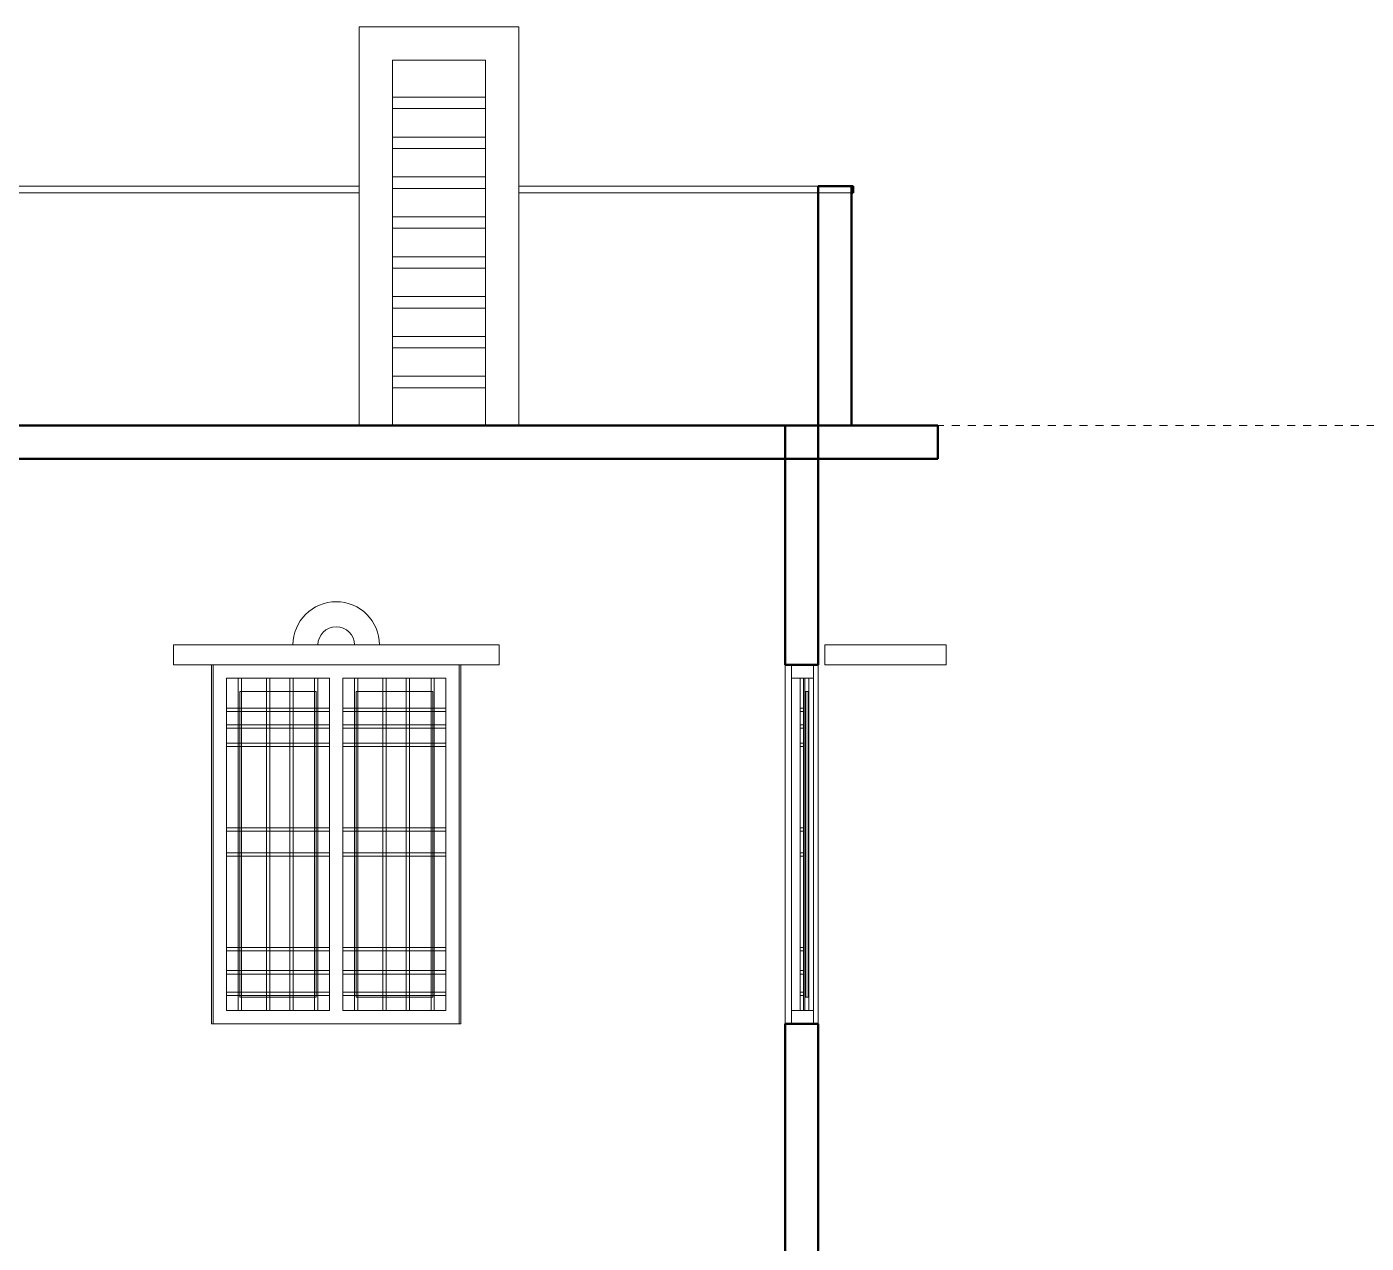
# Model space of a CAD drawing. Header units: feet. Extents: x -34 to 191, y -44 to 82.
# Drawn here: x 83.9 to 100.68, y 62.52 to 77.77 of the extents above; entities that cross this region are included whole.
import ezdxf

# ---------------------------------------------------------------- set-up
doc = ezdxf.new("R2010")
doc.units = ezdxf.units.FT
doc.header["$MEASUREMENT"] = 0
doc.linetypes.add('Grid Line 1_2_', pattern=[0.072917, 0.041667, -0.010417, 0.010417, -0.010417])
for name, color, linetype, lineweight in [('A-FLOR', 192, 'Continuous', 13), ('A-FLOR-LEVL', 51, 'Continuous', 9), ('A-GLAZ', 151, 'Continuous', 13), ('A-WALL', 113, 'Continuous', 13), ('I-WALL', 2, 'Continuous', 13), ('Q-CASE', 31, 'Continuous', 9)]:
    doc.layers.add(name, color=color, linetype=linetype, lineweight=lineweight)

# ---------------------------------------------------------------- blocks, each defined once
blk = doc.blocks.new('iron window 4_5 x 6_Recovery_ - iron window 4_5 x 6_Recovery_-V2-Section 1')
at = {"layer": 'A-GLAZ'}
for p, q in [((33.295, 20.75), (33.295, 20.5)), ((34.812, 20.75), (33.295, 20.75)), ((33.295, 20.75), (33.295, 20.75)), ((34.812, 20.5), (34.812, 20.75)), ((34.812, 20.75), (34.812, 20.75)), ((33.151, 20.5), (32.874, 20.5)), ((32.874, 20.5), (32.874, 16)), ((32.874, 20.5), (32.874, 20.5)), ((33.151, 16), (33.151, 20.5)), ((33.151, 20.5), (33.151, 20.5)), ((33.295, 20.5), (34.812, 20.5)), ((33.295, 20.5), (33.295, 20.5)), ((34.812, 20.5), (34.812, 20.5)), ((33.151, 20.333), (32.874, 20.333)), ((32.874, 20.333), (32.874, 16.167)), ((32.874, 20.333), (32.874, 20.333)), ((32.982, 20.333), (32.982, 16.167)), ((32.982, 20.333), (32.982, 20.333)), ((33.024, 20.333), (32.982, 20.333)), ((32.982, 20.333), (32.982, 16.167)), ((32.982, 20.333), (32.982, 20.333)), ((33.024, 20.333), (32.982, 20.333)), ((32.982, 20.333), (32.982, 16.167)), ((32.982, 20.333), (32.982, 20.333)), ((33.024, 20.333), (32.982, 20.333)), ((32.982, 20.333), (32.982, 16.167)), ((32.982, 20.333), (32.982, 20.333)), ((33.024, 20.333), (32.982, 20.333)), ((33.024, 20.333), (33.024, 16.167)), ((33.024, 20.333), (33.024, 20.333)), ((33.024, 20.333), (33.024, 16.167)), ((33.024, 20.333), (33.024, 20.333)), ((33.024, 20.333), (33.024, 16.167)), ((33.024, 20.333), (33.024, 20.333)), ((33.024, 20.333), (33.024, 16.167)), ((33.024, 20.333), (33.024, 20.333)), ((33.094, 20.333), (33.041, 20.333)), ((33.041, 20.333), (33.041, 20.333)), ((33.041, 20.333), (33.041, 16.167)), ((33.094, 20.333), (33.094, 16.167)), ((33.094, 20.333), (33.094, 20.333)), ((33.151, 20.333), (33.151, 20.333)), ((33.151, 20.333), (33.151, 16.167)), ((33.094, 20.167), (33.041, 20.167)), ((33.041, 20.167), (33.041, 16.333)), ((33.041, 20.167), (33.041, 20.167)), ((33.094, 20.167), (33.094, 20.167)), ((33.094, 20.167), (33.094, 16.333)), ((33.024, 19.958), (32.982, 19.958)), ((32.982, 19.958), (32.982, 19.917)), ((32.982, 19.958), (32.982, 19.958)), ((32.982, 19.917), (33.024, 19.917)), ((32.982, 19.917), (32.982, 19.917)), ((33.024, 19.917), (33.024, 19.958)), ((33.024, 19.958), (33.024, 19.958)), ((33.024, 19.917), (33.024, 19.917)), ((33.024, 19.75), (32.982, 19.75)), ((32.982, 19.75), (32.982, 19.708)), ((32.982, 19.75), (32.982, 19.75)), ((32.982, 19.708), (33.024, 19.708)), ((32.982, 19.708), (32.982, 19.708)), ((33.024, 19.708), (33.024, 19.75)), ((33.024, 19.75), (33.024, 19.75)), ((33.024, 19.708), (33.024, 19.708)), ((33.024, 19.521), (32.982, 19.521)), ((32.982, 19.521), (32.982, 19.479)), ((32.982, 19.521), (32.982, 19.521)), ((32.982, 19.479), (33.024, 19.479)), ((32.982, 19.479), (32.982, 19.479)), ((33.024, 19.479), (33.024, 19.521)), ((33.024, 19.521), (33.024, 19.521)), ((33.024, 19.479), (33.024, 19.479)), ((33.024, 18.458), (32.982, 18.458)), ((32.982, 18.458), (32.982, 18.417)), ((32.982, 18.458), (32.982, 18.458)), ((32.982, 18.417), (33.024, 18.417)), ((32.982, 18.417), (32.982, 18.417)), ((33.024, 18.417), (33.024, 18.458)), ((33.024, 18.458), (33.024, 18.458)), ((33.024, 18.417), (33.024, 18.417)), ((33.024, 18.146), (32.982, 18.146)), ((32.982, 18.146), (32.982, 18.104)), ((32.982, 18.146), (32.982, 18.146)), ((33.024, 18.104), (33.024, 18.146)), ((33.024, 18.146), (33.024, 18.146)), ((32.982, 18.104), (33.024, 18.104)), ((32.982, 18.104), (32.982, 18.104)), ((33.024, 18.104), (33.024, 18.104)), ((33.024, 16.958), (32.982, 16.958)), ((32.982, 16.958), (32.982, 16.917)), ((32.982, 16.958), (32.982, 16.958)), ((33.024, 16.917), (33.024, 16.958)), ((33.024, 16.958), (33.024, 16.958)), ((32.982, 16.917), (33.024, 16.917)), ((32.982, 16.917), (32.982, 16.917)), ((33.024, 16.917), (33.024, 16.917)), ((33.024, 16.667), (32.982, 16.667)), ((32.982, 16.667), (32.982, 16.625)), ((32.982, 16.667), (32.982, 16.667)), ((32.982, 16.625), (33.024, 16.625)), ((32.982, 16.625), (32.982, 16.625)), ((33.024, 16.625), (33.024, 16.667)), ((33.024, 16.667), (33.024, 16.667)), ((33.024, 16.625), (33.024, 16.625)), ((33.024, 16.396), (32.982, 16.396)), ((32.982, 16.396), (32.982, 16.354)), ((32.982, 16.396), (32.982, 16.396)), ((32.982, 16.354), (33.024, 16.354)), ((32.982, 16.354), (32.982, 16.354)), ((33.024, 16.354), (33.024, 16.396)), ((33.024, 16.396), (33.024, 16.396)), ((33.024, 16.354), (33.024, 16.354)), ((33.041, 16.333), (33.094, 16.333)), ((33.041, 16.333), (33.041, 16.333)), ((33.094, 16.333), (33.094, 16.333)), ((32.874, 16.167), (33.151, 16.167)), ((32.874, 16.167), (32.874, 16.167)), ((33.024, 16.167), (32.982, 16.167)), ((32.982, 16.167), (32.982, 16.167)), ((33.024, 16.167), (32.982, 16.167)), ((32.982, 16.167), (32.982, 16.167)), ((33.024, 16.167), (32.982, 16.167)), ((32.982, 16.167), (32.982, 16.167)), ((33.024, 16.167), (32.982, 16.167)), ((32.982, 16.167), (32.982, 16.167)), ((33.024, 16.167), (33.024, 16.167)), ((33.024, 16.167), (33.024, 16.167)), ((33.024, 16.167), (33.024, 16.167)), ((33.024, 16.167), (33.024, 16.167)), ((33.041, 16.167), (33.094, 16.167)), ((33.041, 16.167), (33.041, 16.167)), ((33.094, 16.167), (33.094, 16.167)), ((33.151, 16.167), (33.151, 16.167)), ((32.874, 16), (33.151, 16)), ((32.874, 16), (32.874, 16)), ((33.151, 16), (33.151, 16))]:
    blk.add_line(p, q, dxfattribs=at)
at = {"layer": 'A-GLAZ', "lineweight": 9}
for p, q in [((33.083, 20.167), (33.057, 20.167)), ((33.057, 20.167), (33.057, 20.167)), ((33.057, 20.167), (33.057, 16.333)), ((33.083, 20.167), (33.083, 16.333)), ((33.083, 20.167), (33.083, 20.167)), ((33.057, 16.333), (33.083, 16.333)), ((33.057, 16.333), (33.057, 16.333)), ((33.083, 16.333), (33.083, 16.333))]:
    blk.add_line(p, q, dxfattribs=at)
blk = doc.blocks.new('iron window 4_5 x 3 - iron window 4_5 x 3-197920-Section 1')
at = {"layer": 'A-GLAZ'}
for p, q in [((14.67, 10.25), (10.587, 10.25)), ((10.587, 10.25), (10.587, 10)), ((10.587, 10), (10.587, 10.25)), ((10.587, 10.25), (14.67, 10.25)), ((10.587, 10.25), (10.587, 10.25)), ((12.398, 10.25), (12.085, 10.25)), ((12.085, 10.25), (12.398, 10.25)), ((12.085, 10.25), (12.085, 10.25)), ((12.398, 10.25), (12.398, 10.25)), ((13.168, 10.25), (12.856, 10.25)), ((12.856, 10.25), (13.168, 10.25)), ((12.856, 10.25), (12.856, 10.25)), ((13.168, 10.25), (13.168, 10.25)), ((14.67, 10), (14.67, 10.25)), ((14.67, 10.25), (14.67, 10)), ((14.67, 10.25), (14.67, 10.25)), ((10.587, 10), (14.67, 10)), ((14.67, 10), (10.587, 10)), ((10.587, 10), (10.587, 10)), ((11.087, 5.5), (11.087, 10)), ((11.087, 10), (14.17, 10)), ((14.17, 10), (11.087, 10)), ((11.087, 5.5), (11.087, 10)), ((11.087, 10), (11.087, 10)), ((14.17, 10), (14.17, 5.5)), ((14.17, 10), (14.17, 10)), ((14.17, 10), (14.17, 5.5)), ((14.67, 10), (14.67, 10)), ((11.253, 5.667), (11.253, 9.833)), ((11.253, 9.833), (12.545, 9.833)), ((12.545, 9.833), (11.253, 9.833)), ((11.253, 5.667), (11.253, 9.833)), ((11.253, 9.833), (11.253, 9.833)), ((12.545, 9.833), (11.253, 9.833)), ((11.253, 9.833), (11.253, 5.667)), ((11.253, 9.833), (11.253, 9.833)), ((11.253, 9.833), (11.253, 5.667)), ((11.253, 9.833), (12.545, 9.833)), ((11.399, 9.833), (11.399, 5.667)), ((11.399, 5.667), (11.399, 9.833)), ((11.399, 9.833), (11.441, 9.833)), ((11.399, 9.833), (11.399, 9.833)), ((11.441, 9.833), (11.399, 9.833)), ((11.441, 9.833), (11.441, 5.667)), ((11.441, 9.833), (11.441, 5.667)), ((11.441, 9.833), (11.441, 9.833)), ((11.753, 9.833), (11.753, 5.667)), ((11.753, 5.667), (11.753, 9.833)), ((11.753, 9.833), (11.795, 9.833)), ((11.753, 9.833), (11.753, 9.833)), ((11.795, 9.833), (11.753, 9.833)), ((11.795, 9.833), (11.795, 5.667)), ((11.795, 9.833), (11.795, 5.667)), ((11.795, 9.833), (11.795, 9.833)), ((12.045, 9.833), (12.045, 5.667)), ((12.045, 5.667), (12.045, 9.833)), ((12.045, 9.833), (12.087, 9.833)), ((12.045, 9.833), (12.045, 9.833)), ((12.087, 9.833), (12.045, 9.833)), ((12.087, 9.833), (12.087, 5.667)), ((12.087, 9.833), (12.087, 5.667)), ((12.087, 9.833), (12.087, 9.833)), ((12.357, 9.833), (12.357, 5.667)), ((12.357, 5.667), (12.357, 9.833)), ((12.357, 9.833), (12.399, 9.833)), ((12.357, 9.833), (12.357, 9.833)), ((12.399, 9.833), (12.357, 9.833)), ((12.399, 9.833), (12.399, 5.667)), ((12.399, 9.833), (12.399, 5.667)), ((12.399, 9.833), (12.399, 9.833)), ((12.545, 9.833), (12.545, 5.667)), ((12.545, 9.833), (12.545, 9.833)), ((12.545, 9.833), (12.545, 5.667)), ((12.545, 5.667), (12.545, 9.833)), ((12.545, 5.667), (12.545, 9.833)), ((12.545, 9.833), (12.545, 9.833)), ((12.712, 5.667), (12.712, 9.833)), ((12.712, 9.833), (14.003, 9.833)), ((14.003, 9.833), (12.712, 9.833)), ((12.712, 5.667), (12.712, 9.833)), ((12.712, 9.833), (12.712, 9.833)), ((14.003, 9.833), (12.712, 9.833)), ((12.712, 9.833), (12.712, 5.667)), ((12.712, 9.833), (12.712, 9.833)), ((12.712, 9.833), (12.712, 5.667)), ((12.712, 9.833), (14.003, 9.833)), ((12.857, 9.833), (12.857, 5.667)), ((12.857, 5.667), (12.857, 9.833)), ((12.857, 9.833), (12.899, 9.833)), ((12.857, 9.833), (12.857, 9.833)), ((12.899, 9.833), (12.857, 9.833)), ((12.899, 9.833), (12.899, 5.667)), ((12.899, 9.833), (12.899, 5.667)), ((12.899, 9.833), (12.899, 9.833)), ((13.212, 9.833), (13.212, 5.667)), ((13.212, 5.667), (13.212, 9.833)), ((13.212, 9.833), (13.253, 9.833)), ((13.212, 9.833), (13.212, 9.833)), ((13.253, 9.833), (13.212, 9.833)), ((13.253, 9.833), (13.253, 5.667)), ((13.253, 9.833), (13.253, 5.667)), ((13.253, 9.833), (13.253, 9.833)), ((13.503, 9.833), (13.503, 5.667)), ((13.503, 5.667), (13.503, 9.833)), ((13.503, 9.833), (13.545, 9.833)), ((13.503, 9.833), (13.503, 9.833)), ((13.545, 9.833), (13.503, 9.833)), ((13.545, 9.833), (13.545, 5.667)), ((13.545, 9.833), (13.545, 5.667)), ((13.545, 9.833), (13.545, 9.833)), ((13.816, 9.833), (13.816, 5.667)), ((13.816, 5.667), (13.816, 9.833)), ((13.816, 9.833), (13.857, 9.833)), ((13.816, 9.833), (13.816, 9.833)), ((13.857, 9.833), (13.816, 9.833)), ((13.857, 9.833), (13.857, 5.667)), ((13.857, 9.833), (13.857, 5.667)), ((13.857, 9.833), (13.857, 9.833)), ((14.003, 9.833), (14.003, 5.667)), ((14.003, 9.833), (14.003, 9.833)), ((14.003, 9.833), (14.003, 5.667)), ((14.003, 5.667), (14.003, 9.833)), ((14.003, 5.667), (14.003, 9.833)), ((14.003, 9.833), (14.003, 9.833)), ((12.378, 9.667), (11.42, 9.667)), ((11.42, 9.667), (11.42, 5.833)), ((11.42, 9.667), (11.42, 9.667)), ((11.42, 9.667), (11.42, 5.833)), ((11.42, 9.667), (12.378, 9.667)), ((12.378, 5.833), (12.378, 9.667)), ((12.378, 5.833), (12.378, 9.667)), ((12.378, 9.667), (12.378, 9.667)), ((13.837, 9.667), (12.878, 9.667)), ((12.878, 9.667), (12.878, 5.833)), ((12.878, 9.667), (12.878, 9.667)), ((12.878, 9.667), (12.878, 5.833)), ((12.878, 9.667), (13.837, 9.667)), ((13.837, 5.833), (13.837, 9.667)), ((13.837, 5.833), (13.837, 9.667)), ((13.837, 9.667), (13.837, 9.667)), ((11.253, 9.458), (11.253, 9.417)), ((11.253, 9.417), (11.253, 9.458)), ((11.253, 9.458), (11.253, 9.458)), ((12.545, 9.458), (11.253, 9.458)), ((11.253, 9.458), (12.545, 9.458)), ((11.253, 9.417), (11.253, 9.417)), ((11.253, 9.417), (12.545, 9.417)), ((11.253, 9.417), (12.545, 9.417)), ((12.545, 9.417), (12.545, 9.458)), ((12.545, 9.458), (12.545, 9.458)), ((12.545, 9.458), (12.545, 9.417)), ((12.545, 9.417), (12.545, 9.417)), ((12.712, 9.458), (12.712, 9.417)), ((12.712, 9.417), (12.712, 9.458)), ((12.712, 9.458), (12.712, 9.458)), ((14.003, 9.458), (12.712, 9.458)), ((12.712, 9.458), (14.003, 9.458)), ((12.712, 9.417), (12.712, 9.417)), ((12.712, 9.417), (14.003, 9.417)), ((12.712, 9.417), (14.003, 9.417)), ((14.003, 9.417), (14.003, 9.458)), ((14.003, 9.458), (14.003, 9.458)), ((14.003, 9.458), (14.003, 9.417)), ((14.003, 9.417), (14.003, 9.417)), ((11.253, 9.25), (11.253, 9.208)), ((11.253, 9.208), (11.253, 9.25)), ((11.253, 9.25), (11.253, 9.25)), ((12.545, 9.25), (11.253, 9.25)), ((11.253, 9.25), (12.545, 9.25)), ((12.545, 9.208), (12.545, 9.25)), ((12.545, 9.25), (12.545, 9.25)), ((12.545, 9.25), (12.545, 9.208)), ((12.712, 9.25), (12.712, 9.208)), ((12.712, 9.208), (12.712, 9.25)), ((12.712, 9.25), (12.712, 9.25)), ((14.003, 9.25), (12.712, 9.25)), ((12.712, 9.25), (14.003, 9.25)), ((14.003, 9.208), (14.003, 9.25)), ((14.003, 9.25), (14.003, 9.25)), ((14.003, 9.25), (14.003, 9.208)), ((11.253, 9.208), (11.253, 9.208)), ((11.253, 9.208), (12.545, 9.208)), ((11.253, 9.208), (12.545, 9.208)), ((12.545, 9.208), (12.545, 9.208)), ((12.712, 9.208), (12.712, 9.208)), ((12.712, 9.208), (14.003, 9.208)), ((12.712, 9.208), (14.003, 9.208)), ((14.003, 9.208), (14.003, 9.208)), ((11.253, 9.021), (11.253, 8.979)), ((11.253, 8.979), (11.253, 9.021)), ((11.253, 9.021), (11.253, 9.021)), ((12.545, 9.021), (11.253, 9.021)), ((11.253, 9.021), (12.545, 9.021)), ((11.253, 8.979), (11.253, 8.979)), ((11.253, 8.979), (12.545, 8.979)), ((11.253, 8.979), (12.545, 8.979)), ((12.545, 8.979), (12.545, 9.021)), ((12.545, 9.021), (12.545, 9.021)), ((12.545, 9.021), (12.545, 8.979)), ((12.545, 8.979), (12.545, 8.979)), ((12.712, 9.021), (12.712, 8.979)), ((12.712, 8.979), (12.712, 9.021)), ((12.712, 9.021), (12.712, 9.021)), ((14.003, 9.021), (12.712, 9.021)), ((12.712, 9.021), (14.003, 9.021)), ((12.712, 8.979), (12.712, 8.979)), ((12.712, 8.979), (14.003, 8.979)), ((12.712, 8.979), (14.003, 8.979)), ((14.003, 8.979), (14.003, 9.021)), ((14.003, 9.021), (14.003, 9.021)), ((14.003, 9.021), (14.003, 8.979)), ((14.003, 8.979), (14.003, 8.979)), ((11.253, 7.958), (11.253, 7.917)), ((11.253, 7.917), (11.253, 7.958)), ((11.253, 7.958), (11.253, 7.958)), ((12.545, 7.958), (11.253, 7.958)), ((11.253, 7.958), (12.545, 7.958)), ((11.253, 7.917), (11.253, 7.917)), ((11.253, 7.917), (12.545, 7.917)), ((11.253, 7.917), (12.545, 7.917)), ((12.545, 7.917), (12.545, 7.958)), ((12.545, 7.958), (12.545, 7.958)), ((12.545, 7.958), (12.545, 7.917)), ((12.545, 7.917), (12.545, 7.917)), ((12.712, 7.958), (12.712, 7.917)), ((12.712, 7.917), (12.712, 7.958)), ((12.712, 7.958), (12.712, 7.958)), ((14.003, 7.958), (12.712, 7.958)), ((12.712, 7.958), (14.003, 7.958)), ((12.712, 7.917), (12.712, 7.917)), ((12.712, 7.917), (14.003, 7.917)), ((12.712, 7.917), (14.003, 7.917)), ((14.003, 7.917), (14.003, 7.958)), ((14.003, 7.958), (14.003, 7.958)), ((14.003, 7.958), (14.003, 7.917)), ((14.003, 7.917), (14.003, 7.917)), ((11.253, 7.646), (11.253, 7.604)), ((11.253, 7.604), (11.253, 7.646)), ((11.253, 7.646), (11.253, 7.646)), ((12.545, 7.646), (11.253, 7.646)), ((11.253, 7.646), (12.545, 7.646)), ((11.253, 7.604), (11.253, 7.604)), ((11.253, 7.604), (12.545, 7.604)), ((11.253, 7.604), (12.545, 7.604)), ((12.545, 7.604), (12.545, 7.646)), ((12.545, 7.646), (12.545, 7.646)), ((12.545, 7.646), (12.545, 7.604)), ((12.545, 7.604), (12.545, 7.604)), ((12.712, 7.646), (12.712, 7.604)), ((12.712, 7.604), (12.712, 7.646)), ((12.712, 7.646), (12.712, 7.646)), ((14.003, 7.646), (12.712, 7.646)), ((12.712, 7.646), (14.003, 7.646)), ((12.712, 7.604), (12.712, 7.604)), ((12.712, 7.604), (14.003, 7.604)), ((12.712, 7.604), (14.003, 7.604)), ((14.003, 7.604), (14.003, 7.646)), ((14.003, 7.646), (14.003, 7.646)), ((14.003, 7.646), (14.003, 7.604)), ((14.003, 7.604), (14.003, 7.604)), ((11.253, 6.458), (11.253, 6.417)), ((11.253, 6.417), (11.253, 6.458)), ((11.253, 6.458), (11.253, 6.458)), ((12.545, 6.458), (11.253, 6.458)), ((11.253, 6.458), (12.545, 6.458)), ((11.253, 6.417), (11.253, 6.417)), ((11.253, 6.417), (12.545, 6.417)), ((11.253, 6.417), (12.545, 6.417)), ((12.545, 6.417), (12.545, 6.458)), ((12.545, 6.458), (12.545, 6.458)), ((12.545, 6.458), (12.545, 6.417)), ((12.545, 6.417), (12.545, 6.417)), ((12.712, 6.458), (12.712, 6.417)), ((12.712, 6.417), (12.712, 6.458)), ((12.712, 6.458), (12.712, 6.458)), ((14.003, 6.458), (12.712, 6.458)), ((12.712, 6.458), (14.003, 6.458)), ((12.712, 6.417), (12.712, 6.417)), ((12.712, 6.417), (14.003, 6.417)), ((12.712, 6.417), (14.003, 6.417)), ((14.003, 6.417), (14.003, 6.458)), ((14.003, 6.458), (14.003, 6.458)), ((14.003, 6.458), (14.003, 6.417)), ((14.003, 6.417), (14.003, 6.417)), ((11.253, 6.167), (11.253, 6.125)), ((11.253, 6.125), (11.253, 6.167)), ((11.253, 6.167), (11.253, 6.167)), ((12.545, 6.167), (11.253, 6.167)), ((11.253, 6.167), (12.545, 6.167)), ((11.253, 6.125), (11.253, 6.125)), ((11.253, 6.125), (12.545, 6.125)), ((11.253, 6.125), (12.545, 6.125)), ((12.545, 6.125), (12.545, 6.167)), ((12.545, 6.167), (12.545, 6.167)), ((12.545, 6.167), (12.545, 6.125)), ((12.545, 6.125), (12.545, 6.125)), ((12.712, 6.167), (12.712, 6.125)), ((12.712, 6.125), (12.712, 6.167)), ((12.712, 6.167), (12.712, 6.167)), ((14.003, 6.167), (12.712, 6.167)), ((12.712, 6.167), (14.003, 6.167)), ((12.712, 6.125), (12.712, 6.125)), ((12.712, 6.125), (14.003, 6.125)), ((12.712, 6.125), (14.003, 6.125)), ((14.003, 6.125), (14.003, 6.167)), ((14.003, 6.167), (14.003, 6.167)), ((14.003, 6.167), (14.003, 6.125)), ((14.003, 6.125), (14.003, 6.125)), ((11.253, 5.896), (11.253, 5.854)), ((11.253, 5.854), (11.253, 5.896)), ((11.253, 5.896), (11.253, 5.896)), ((12.545, 5.896), (11.253, 5.896)), ((11.253, 5.896), (12.545, 5.896)), ((12.545, 5.854), (12.545, 5.896)), ((12.545, 5.896), (12.545, 5.896)), ((12.545, 5.896), (12.545, 5.854)), ((12.712, 5.896), (12.712, 5.854)), ((12.712, 5.854), (12.712, 5.896)), ((12.712, 5.896), (12.712, 5.896)), ((14.003, 5.896), (12.712, 5.896)), ((12.712, 5.896), (14.003, 5.896)), ((14.003, 5.854), (14.003, 5.896)), ((14.003, 5.896), (14.003, 5.896)), ((14.003, 5.896), (14.003, 5.854)), ((11.253, 5.854), (11.253, 5.854)), ((11.253, 5.854), (12.545, 5.854)), ((11.253, 5.854), (12.545, 5.854)), ((11.42, 5.833), (12.378, 5.833)), ((11.42, 5.833), (11.42, 5.833)), ((11.42, 5.833), (12.378, 5.833)), ((12.378, 5.833), (12.378, 5.833)), ((12.545, 5.854), (12.545, 5.854)), ((12.712, 5.854), (12.712, 5.854)), ((12.712, 5.854), (14.003, 5.854)), ((12.712, 5.854), (14.003, 5.854)), ((12.878, 5.833), (13.837, 5.833)), ((12.878, 5.833), (12.878, 5.833)), ((12.878, 5.833), (13.837, 5.833)), ((13.837, 5.833), (13.837, 5.833)), ((14.003, 5.854), (14.003, 5.854)), ((12.545, 5.667), (11.253, 5.667)), ((11.253, 5.667), (11.253, 5.667)), ((12.545, 5.667), (11.253, 5.667)), ((11.253, 5.667), (12.545, 5.667)), ((11.253, 5.667), (11.253, 5.667)), ((11.253, 5.667), (12.545, 5.667)), ((11.399, 5.667), (11.441, 5.667)), ((11.441, 5.667), (11.399, 5.667)), ((11.399, 5.667), (11.399, 5.667)), ((11.441, 5.667), (11.441, 5.667)), ((11.753, 5.667), (11.795, 5.667)), ((11.795, 5.667), (11.753, 5.667)), ((11.753, 5.667), (11.753, 5.667)), ((11.795, 5.667), (11.795, 5.667)), ((12.045, 5.667), (12.087, 5.667)), ((12.087, 5.667), (12.045, 5.667)), ((12.045, 5.667), (12.045, 5.667)), ((12.087, 5.667), (12.087, 5.667)), ((12.357, 5.667), (12.399, 5.667)), ((12.399, 5.667), (12.357, 5.667)), ((12.357, 5.667), (12.357, 5.667)), ((12.399, 5.667), (12.399, 5.667)), ((12.545, 5.667), (12.545, 5.667)), ((12.545, 5.667), (12.545, 5.667)), ((14.003, 5.667), (12.712, 5.667)), ((12.712, 5.667), (12.712, 5.667)), ((14.003, 5.667), (12.712, 5.667)), ((12.712, 5.667), (14.003, 5.667)), ((12.712, 5.667), (12.712, 5.667)), ((12.712, 5.667), (14.003, 5.667)), ((12.857, 5.667), (12.899, 5.667)), ((12.899, 5.667), (12.857, 5.667)), ((12.857, 5.667), (12.857, 5.667)), ((12.899, 5.667), (12.899, 5.667)), ((13.212, 5.667), (13.253, 5.667)), ((13.253, 5.667), (13.212, 5.667)), ((13.212, 5.667), (13.212, 5.667)), ((13.253, 5.667), (13.253, 5.667)), ((13.503, 5.667), (13.545, 5.667)), ((13.545, 5.667), (13.503, 5.667)), ((13.503, 5.667), (13.503, 5.667)), ((13.545, 5.667), (13.545, 5.667)), ((13.816, 5.667), (13.857, 5.667)), ((13.857, 5.667), (13.816, 5.667)), ((13.816, 5.667), (13.816, 5.667)), ((13.857, 5.667), (13.857, 5.667)), ((14.003, 5.667), (14.003, 5.667)), ((14.003, 5.667), (14.003, 5.667)), ((14.17, 5.5), (11.087, 5.5)), ((11.087, 5.5), (11.087, 5.5)), ((14.17, 5.5), (11.087, 5.5)), ((14.17, 5.5), (14.17, 5.5))]:
    blk.add_line(p, q, dxfattribs=at)
at = {"layer": 'A-GLAZ', "lineweight": 9}
for p, q in [((11.42, 5.833), (11.42, 9.667)), ((11.42, 9.667), (12.378, 9.667)), ((12.378, 9.667), (11.42, 9.667)), ((11.42, 5.833), (11.42, 9.667)), ((11.42, 9.667), (11.42, 9.667)), ((12.378, 9.667), (12.378, 5.833)), ((12.378, 9.667), (12.378, 9.667)), ((12.378, 9.667), (12.378, 5.833)), ((12.878, 5.833), (12.878, 9.667)), ((12.878, 9.667), (13.837, 9.667)), ((13.837, 9.667), (12.878, 9.667)), ((12.878, 5.833), (12.878, 9.667)), ((12.878, 9.667), (12.878, 9.667)), ((13.837, 9.667), (13.837, 5.833)), ((13.837, 9.667), (13.837, 9.667)), ((13.837, 9.667), (13.837, 5.833)), ((12.378, 5.833), (11.42, 5.833)), ((11.42, 5.833), (11.42, 5.833)), ((12.378, 5.833), (11.42, 5.833)), ((12.378, 5.833), (12.378, 5.833)), ((13.837, 5.833), (12.878, 5.833)), ((12.878, 5.833), (12.878, 5.833)), ((13.837, 5.833), (12.878, 5.833)), ((13.837, 5.833), (13.837, 5.833))]:
    blk.add_line(p, q, dxfattribs=at)
at = {"layer": 'A-GLAZ'}
for radius, start in [(0.542, 0), (0.542, 360), (0.229, 360), (0.229, 360)]:
    blk.add_arc((12.627, 10.25), radius, start, 180, dxfattribs=at)
blk = doc.blocks.new('Casework 20 - Casework 14-238578-Section 1')
at = {"layer": 'Q-CASE'}
for p, q in [((27.457, 23.5), (27.457, 28.5)), ((27.457, 28.5), (29.457, 28.5)), ((29.457, 28.5), (27.457, 28.5)), ((27.457, 28.5), (27.457, 23.5)), ((27.457, 28.5), (27.457, 28.5)), ((29.457, 28.5), (29.457, 23.5)), ((29.457, 23.5), (29.457, 28.5)), ((29.457, 28.5), (29.457, 28.5)), ((29.04, 28.083), (27.873, 28.083)), ((27.873, 28.083), (27.873, 23.5)), ((27.873, 23.5), (27.873, 28.083)), ((27.873, 28.083), (29.04, 28.083)), ((27.873, 28.083), (27.873, 28.083)), ((29.04, 23.5), (29.04, 28.083)), ((29.04, 28.083), (29.04, 23.5)), ((29.04, 28.083), (29.04, 28.083)), ((27.873, 27.618), (29.04, 27.618)), ((27.873, 27.474), (27.873, 27.618)), ((27.873, 27.618), (27.873, 27.474)), ((29.04, 27.618), (27.873, 27.618)), ((27.873, 27.618), (27.873, 27.618)), ((29.04, 27.618), (29.04, 27.474)), ((29.04, 27.474), (29.04, 27.618)), ((29.04, 27.618), (29.04, 27.618)), ((29.04, 27.474), (27.873, 27.474)), ((27.873, 27.474), (29.04, 27.474)), ((27.873, 27.474), (27.873, 27.474)), ((29.04, 27.474), (29.04, 27.474)), ((27.873, 27.118), (29.04, 27.118)), ((27.873, 26.974), (27.873, 27.118)), ((27.873, 27.118), (27.873, 26.974)), ((29.04, 27.118), (27.873, 27.118)), ((27.873, 27.118), (27.873, 27.118)), ((29.04, 27.118), (29.04, 26.974)), ((29.04, 26.974), (29.04, 27.118)), ((29.04, 27.118), (29.04, 27.118)), ((29.04, 26.974), (27.873, 26.974)), ((27.873, 26.974), (29.04, 26.974)), ((27.873, 26.974), (27.873, 26.974)), ((29.04, 26.974), (29.04, 26.974)), ((27.873, 26.618), (29.04, 26.618)), ((27.873, 26.474), (27.873, 26.618)), ((27.873, 26.618), (27.873, 26.474)), ((29.04, 26.618), (27.873, 26.618)), ((27.873, 26.618), (27.873, 26.618)), ((29.04, 26.618), (29.04, 26.474)), ((29.04, 26.474), (29.04, 26.618)), ((29.04, 26.618), (29.04, 26.618)), ((29.04, 26.474), (27.873, 26.474)), ((27.873, 26.474), (29.04, 26.474)), ((27.873, 26.474), (27.873, 26.474)), ((29.04, 26.474), (29.04, 26.474)), ((27.873, 26.118), (29.04, 26.118)), ((27.873, 25.974), (27.873, 26.118)), ((27.873, 26.118), (27.873, 25.974)), ((29.04, 26.118), (27.873, 26.118)), ((27.873, 26.118), (27.873, 26.118)), ((29.04, 26.118), (29.04, 25.974)), ((29.04, 25.974), (29.04, 26.118)), ((29.04, 26.118), (29.04, 26.118)), ((29.04, 25.974), (27.873, 25.974)), ((27.873, 25.974), (29.04, 25.974)), ((27.873, 25.974), (27.873, 25.974)), ((29.04, 25.974), (29.04, 25.974)), ((27.873, 25.618), (29.04, 25.618)), ((27.873, 25.474), (27.873, 25.618)), ((27.873, 25.618), (27.873, 25.474)), ((29.04, 25.618), (27.873, 25.618)), ((27.873, 25.618), (27.873, 25.618)), ((29.04, 25.618), (29.04, 25.474)), ((29.04, 25.474), (29.04, 25.618)), ((29.04, 25.618), (29.04, 25.618)), ((29.04, 25.474), (27.873, 25.474)), ((27.873, 25.474), (29.04, 25.474)), ((27.873, 25.474), (27.873, 25.474)), ((29.04, 25.474), (29.04, 25.474)), ((27.873, 25.118), (29.04, 25.118)), ((27.873, 24.974), (27.873, 25.118)), ((27.873, 25.118), (27.873, 24.974)), ((29.04, 25.118), (27.873, 25.118)), ((27.873, 25.118), (27.873, 25.118)), ((29.04, 25.118), (29.04, 24.974)), ((29.04, 24.974), (29.04, 25.118)), ((29.04, 25.118), (29.04, 25.118)), ((29.04, 24.974), (27.873, 24.974)), ((27.873, 24.974), (29.04, 24.974)), ((27.873, 24.974), (27.873, 24.974)), ((29.04, 24.974), (29.04, 24.974)), ((27.873, 24.618), (29.04, 24.618)), ((27.873, 24.474), (27.873, 24.618)), ((27.873, 24.618), (27.873, 24.474)), ((29.04, 24.618), (27.873, 24.618)), ((27.873, 24.618), (27.873, 24.618)), ((29.04, 24.618), (29.04, 24.474)), ((29.04, 24.474), (29.04, 24.618)), ((29.04, 24.618), (29.04, 24.618)), ((29.04, 24.474), (27.873, 24.474)), ((27.873, 24.474), (29.04, 24.474)), ((27.873, 24.474), (27.873, 24.474)), ((29.04, 24.474), (29.04, 24.474)), ((27.873, 24.118), (29.04, 24.118)), ((27.873, 23.974), (27.873, 24.118)), ((27.873, 24.118), (27.873, 23.974)), ((29.04, 24.118), (27.873, 24.118)), ((27.873, 24.118), (27.873, 24.118)), ((29.04, 24.118), (29.04, 23.974)), ((29.04, 23.974), (29.04, 24.118)), ((29.04, 24.118), (29.04, 24.118)), ((29.04, 23.974), (27.873, 23.974)), ((27.873, 23.974), (29.04, 23.974)), ((27.873, 23.974), (27.873, 23.974)), ((29.04, 23.974), (29.04, 23.974)), ((27.873, 23.5), (27.457, 23.5)), ((27.457, 23.5), (27.873, 23.5)), ((27.457, 23.5), (27.457, 23.5)), ((27.873, 23.5), (27.873, 23.5)), ((29.457, 23.5), (29.04, 23.5)), ((29.04, 23.5), (29.457, 23.5)), ((29.04, 23.5), (29.04, 23.5)), ((29.457, 23.5), (29.457, 23.5))]:
    blk.add_line(p, q, dxfattribs=at)

msp = doc.modelspace()

# ---------------------------------------------------------------- linework, layer by layer
at = {"layer": 'A-FLOR', "lineweight": 50}
for p, q in [((95.31787266, 72.7683454), (34.69296313, 72.7683454)), ((95.31787266, 72.35167873), (95.31787266, 72.7683454)), ((34.69296313, 72.35167873), (95.31787266, 72.35167873))]:
    msp.add_line(p, q, dxfattribs=at)
at = {"layer": 'A-FLOR-LEVL', "linetype": 'Grid Line 1_2_'}
msp.add_line((34.69296313, 72.7683454), (117.49028218, 72.7683454), dxfattribs=at)
at = {"layer": 'A-WALL', "lineweight": 50}
for p, q in [((94.25537266, 75.7683454), (94.23453932, 75.7683454)), ((94.23453932, 75.7683454), (94.23453932, 75.68501206)), ((94.25537266, 75.68501206), (94.25537266, 75.7683454)), ((94.23453932, 75.68501206), (94.25537266, 75.68501206))]:
    msp.add_line(p, q, dxfattribs=at)
at = {"layer": 'A-WALL', "lineweight": 9}
for p, q in [((73.31291019, 75.68501206), (88.06291019, 75.68501206)), ((90.06291019, 75.68501206), (94.23453932, 75.68501206))]:
    msp.add_line(p, q, dxfattribs=at)
at = {"layer": 'I-WALL'}
for p, q in [((73.31291019, 75.7683454), (88.06291019, 75.7683454)), ((88.06291019, 75.7683454), (88.06291019, 72.7683454)), ((90.06291019, 72.7683454), (90.06291019, 75.7683454)), ((90.06291019, 75.7683454), (93.81787266, 75.7683454)), ((86.21370599, 69.7683454), (89.33870599, 69.7683454)), ((86.21370599, 65.2683454), (86.21370599, 69.7683454)), ((89.33870599, 69.7683454), (89.33870599, 65.2683454)), ((93.40120599, 54.7683454), (93.40120599, 69.7683454)), ((93.81787266, 69.7683454), (93.81787266, 65.2683454)), ((89.33870599, 65.2683454), (86.21370599, 65.2683454))]:
    msp.add_line(p, q, dxfattribs=at)
at = {"layer": 'I-WALL', "lineweight": 50}
for p, q in [((94.23453932, 75.7683454), (93.81787266, 75.7683454)), ((93.81787266, 75.7683454), (93.81787266, 69.7683454)), ((94.23453932, 72.7683454), (94.23453932, 75.68501206)), ((93.40120599, 72.7683454), (93.40120599, 69.7683454)), ((93.40120599, 69.7683454), (93.81787266, 69.7683454)), ((93.40120599, 65.2683454), (93.40120599, 59.2683454)), ((93.81787266, 65.2683454), (93.40120599, 65.2683454)), ((93.81787266, 59.2683454), (93.81787266, 65.2683454))]:
    msp.add_line(p, q, dxfattribs=at)

# ---------------------------------------------------------------- block references
at = {"layer": 'A-GLAZ'}
for name, p in [('iron window 4_5 x 3 - iron window 4_5 x 3-197920-Section 1', (75.148026, 59.7683454)), ('iron window 4_5 x 6_Recovery_ - iron window 4_5 x 6_Recovery_-V2-Section 1', (60.60635933, 49.2683454))]:
    msp.add_blockref(name, p, dxfattribs=at)
at = {"layer": 'Q-CASE'}
msp.add_blockref('Casework 20 - Casework 14-238578-Section 1', (60.60635933, 49.2683454), dxfattribs=at)

doc.saveas('drawing.dxf')
